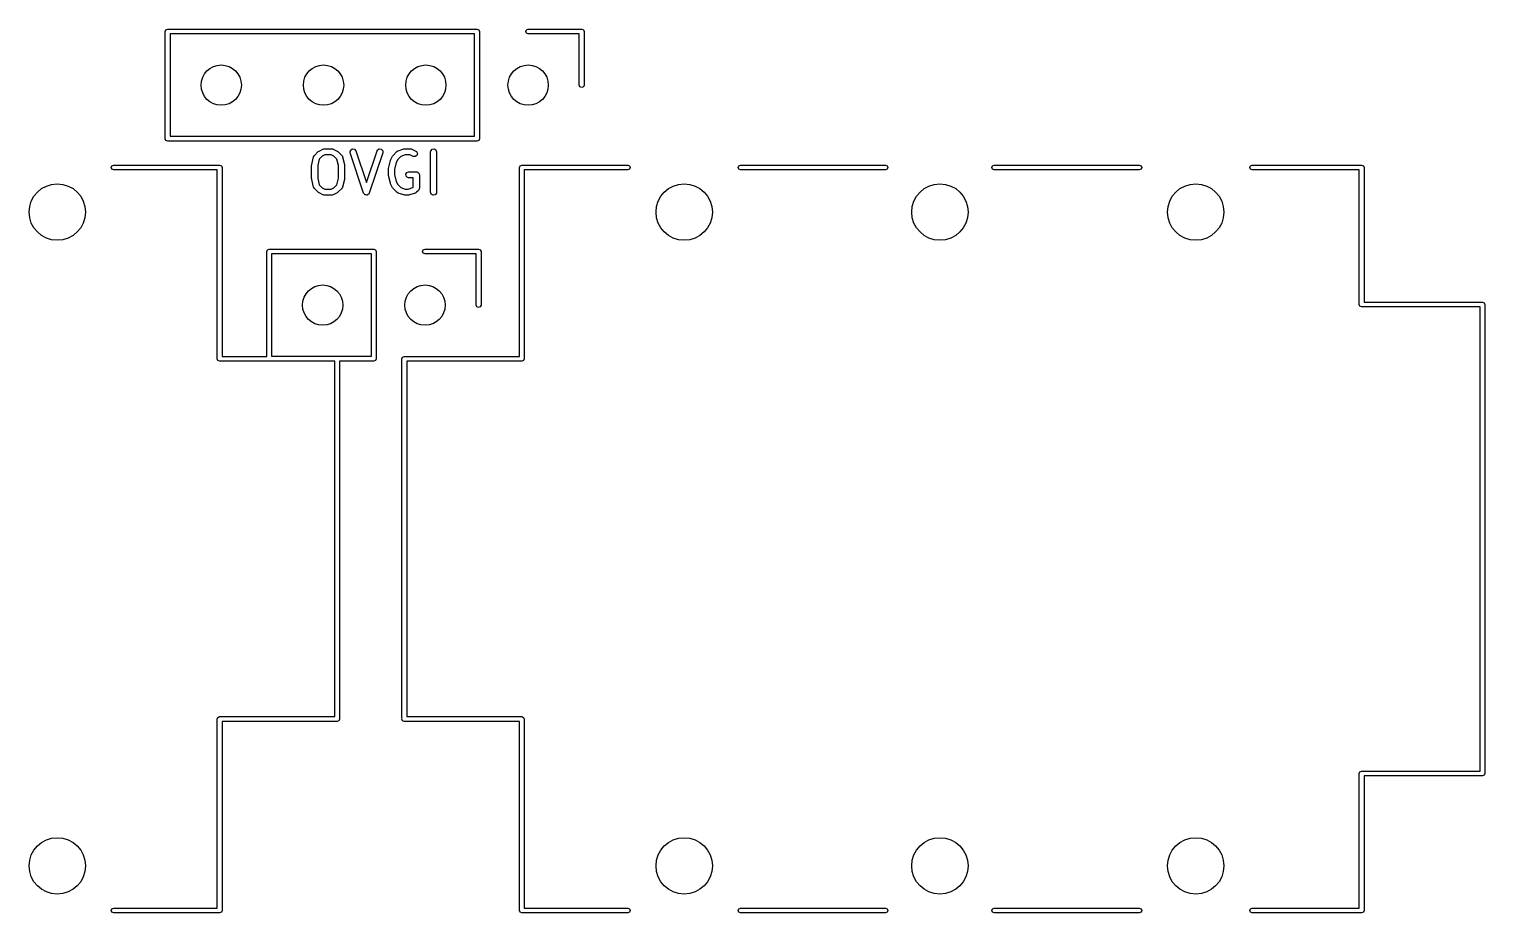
# Model space of a CAD drawing. Extents: x 4.41 to 6.71, y -6.13 to -2.05.
# Drawn here: x 5.288 to 6.711, y -5.193 to -4.329 of the extents above; entities that cross this region are included whole.
import ezdxf

# ---------------------------------------------------------------- set-up
doc = ezdxf.new("R2010")
doc.units = 0
doc.header["$MEASUREMENT"] = 0
doc.layers.add('BLACK', color=7, linetype='CONTINUOUS')

msp = doc.modelspace()

# ---------------------------------------------------------------- linework, layer by layer
at = {"layer": 'BLACK', "linetype": 'CONTINUOUS'}
for p, q in [((5.42087, -4.3315), (5.42156, -4.32983)), ((5.42087, -4.43622), (5.42087, -4.3315)), ((5.42156, -4.32983), (5.42323, -4.32913)), ((5.42323, -4.32913), (5.72559, -4.32913)), ((5.42559, -4.33386), (5.42559, -4.43386)), ((5.72323, -4.33386), (5.42559, -4.33386)), ((5.72323, -4.43386), (5.72323, -4.33386)), ((5.72559, -4.32913), (5.72726, -4.32983)), ((5.72726, -4.32983), (5.72795, -4.3315)), ((5.72795, -4.3315), (5.72795, -4.43622)), ((5.77323, -4.3315), (5.77392, -4.32983)), ((5.77392, -4.33317), (5.77323, -4.3315)), ((5.77392, -4.32983), (5.77559, -4.32913)), ((5.77559, -4.33386), (5.77392, -4.33317)), ((5.77559, -4.32913), (5.82795, -4.32913)), ((5.82559, -4.33386), (5.77559, -4.33386)), ((5.82559, -4.38386), (5.82559, -4.33386)), ((5.82795, -4.32913), (5.82962, -4.32983)), ((5.82962, -4.32983), (5.83031, -4.3315)), ((5.83031, -4.3315), (5.83031, -4.38386)), ((5.82628, -4.38553), (5.82559, -4.38386)), ((5.82795, -4.38622), (5.82628, -4.38553)), ((5.82962, -4.38553), (5.82795, -4.38622)), ((5.83031, -4.38386), (5.82962, -4.38553)), ((5.42156, -4.43789), (5.42087, -4.43622)), ((5.42323, -4.43858), (5.42156, -4.43789)), ((5.72559, -4.43858), (5.42323, -4.43858)), ((5.42559, -4.43386), (5.72323, -4.43386)), ((5.72726, -4.43789), (5.72559, -4.43858)), ((5.72795, -4.43622), (5.72726, -4.43789)), ((5.56406, -4.46142), (5.56594, -4.45392)), ((5.56594, -4.45392), (5.56636, -4.45298)), ((5.56636, -4.45298), (5.56659, -4.45281)), ((5.56659, -4.45281), (5.56672, -4.45254)), ((5.56672, -4.45254), (5.57047, -4.4488)), ((5.57047, -4.4488), (5.57119, -4.44829)), ((5.57119, -4.44829), (5.57123, -4.44824)), ((5.57123, -4.44824), (5.57498, -4.44637)), ((5.5743, -4.45331), (5.57147, -4.45614)), ((5.577, -4.45196), (5.5743, -4.45331)), ((5.57498, -4.44637), (5.57597, -4.44608)), ((5.57597, -4.44608), (5.57614, -4.44612)), ((5.57614, -4.44612), (5.5763, -4.44606)), ((5.5763, -4.44606), (5.5838, -4.44606)), ((5.5831, -4.45196), (5.577, -4.45196)), ((5.5858, -4.45331), (5.5831, -4.45196)), ((5.5838, -4.44606), (5.58481, -4.44623)), ((5.58481, -4.44623), (5.58495, -4.44635)), ((5.58495, -4.44635), (5.58512, -4.44637)), ((5.58512, -4.44637), (5.58887, -4.44824)), ((5.58863, -4.45614), (5.5858, -4.45331)), ((5.58887, -4.44824), (5.58958, -4.44877)), ((5.58958, -4.44877), (5.58964, -4.4488)), ((5.58964, -4.4488), (5.59339, -4.45254)), ((5.59339, -4.45254), (5.59398, -4.45339)), ((5.59398, -4.45339), (5.594, -4.45368)), ((5.594, -4.45368), (5.59417, -4.45392)), ((5.59417, -4.45392), (5.59604, -4.46142)), ((5.60147, -4.44893), (5.60222, -4.44705)), ((5.60162, -4.44994), (5.60147, -4.44893)), ((5.61475, -4.48931), (5.60162, -4.44994)), ((5.60222, -4.44705), (5.60399, -4.44609)), ((5.60399, -4.44609), (5.60597, -4.44649)), ((5.60597, -4.44649), (5.60723, -4.44807)), ((5.60723, -4.44807), (5.61755, -4.47904)), ((5.61755, -4.47904), (5.62787, -4.44807)), ((5.63347, -4.44994), (5.62035, -4.48931)), ((5.62787, -4.44807), (5.62836, -4.44717)), ((5.62836, -4.44717), (5.63008, -4.44612)), ((5.63008, -4.44612), (5.63208, -4.44641)), ((5.63208, -4.44641), (5.63342, -4.44792)), ((5.63342, -4.44792), (5.63347, -4.44994)), ((5.64115, -4.45706), (5.64303, -4.45331)), ((5.64303, -4.45331), (5.64355, -4.4526)), ((5.64355, -4.4526), (5.64358, -4.45254)), ((5.64358, -4.45254), (5.64733, -4.4488)), ((5.64733, -4.4488), (5.64817, -4.44821)), ((5.65101, -4.45346), (5.6481, -4.45638)), ((5.64817, -4.44821), (5.64835, -4.44819)), ((5.64835, -4.44819), (5.64849, -4.44808)), ((5.64849, -4.44808), (5.65411, -4.44621)), ((5.65552, -4.45196), (5.65101, -4.45346)), ((5.65411, -4.44621), (5.65498, -4.44608)), ((5.65498, -4.44608), (5.65504, -4.44606)), ((5.65504, -4.44606), (5.66067, -4.44606)), ((5.65997, -4.45196), (5.65552, -4.45196)), ((5.6631, -4.45352), (5.65997, -4.45196)), ((5.66067, -4.44606), (5.66168, -4.44623)), ((5.66168, -4.44623), (5.66181, -4.44635)), ((5.66181, -4.44635), (5.66199, -4.44637)), ((5.66199, -4.44637), (5.66574, -4.44824)), ((5.6651, -4.45376), (5.6631, -4.45352)), ((5.66679, -4.45264), (5.6651, -4.45376)), ((5.66574, -4.44824), (5.66656, -4.44885)), ((5.66656, -4.44885), (5.66736, -4.45071)), ((5.66736, -4.45071), (5.66679, -4.45264)), ((5.68021, -4.44901), (5.68039, -4.448)), ((5.68021, -4.48838), (5.68021, -4.44901)), ((5.68039, -4.448), (5.68169, -4.44645)), ((5.68169, -4.44645), (5.68368, -4.4461)), ((5.68368, -4.4461), (5.68543, -4.44711)), ((5.68543, -4.44711), (5.68612, -4.44901)), ((5.68612, -4.44901), (5.68612, -4.48838)), ((5.36811, -4.46437), (5.3688, -4.4627)), ((5.3688, -4.46604), (5.36811, -4.46437)), ((5.3688, -4.4627), (5.37047, -4.46201)), ((5.37047, -4.46673), (5.3688, -4.46604)), ((5.37047, -4.46201), (5.47402, -4.46201)), ((5.47165, -4.46673), (5.37047, -4.46673)), ((5.47165, -4.65138), (5.47165, -4.46673)), ((5.47402, -4.46201), (5.47569, -4.4627)), ((5.47569, -4.4627), (5.47638, -4.46437)), ((5.47638, -4.46437), (5.47638, -4.64902)), ((5.56398, -4.46213), (5.56408, -4.46155)), ((5.56398, -4.47526), (5.56398, -4.46213)), ((5.56408, -4.46155), (5.56406, -4.46142)), ((5.57147, -4.45614), (5.56988, -4.4625)), ((5.56988, -4.4625), (5.56988, -4.47489)), ((5.59022, -4.4625), (5.58863, -4.45614)), ((5.59022, -4.47489), (5.59022, -4.4625)), ((5.59604, -4.46142), (5.59608, -4.462)), ((5.59608, -4.462), (5.59613, -4.46213)), ((5.59613, -4.46213), (5.59613, -4.47526)), ((5.63897, -4.46588), (5.63907, -4.4653)), ((5.63897, -4.47151), (5.63897, -4.46588)), ((5.63906, -4.46517), (5.64093, -4.45767)), ((5.63907, -4.4653), (5.63906, -4.46517)), ((5.64093, -4.45767), (5.64114, -4.4572)), ((5.64114, -4.4572), (5.64115, -4.45706)), ((5.64658, -4.45941), (5.64487, -4.46624)), ((5.64487, -4.46624), (5.64487, -4.47114)), ((5.6481, -4.45638), (5.64658, -4.45941)), ((5.76713, -4.46437), (5.76782, -4.4627)), ((5.76713, -4.64902), (5.76713, -4.46437)), ((5.76782, -4.4627), (5.76949, -4.46201)), ((5.76949, -4.46201), (5.87303, -4.46201)), ((5.87303, -4.46673), (5.77185, -4.46673)), ((5.77185, -4.46673), (5.77185, -4.65138)), ((5.87303, -4.46201), (5.8747, -4.4627)), ((5.8747, -4.46604), (5.87303, -4.46673)), ((5.8747, -4.4627), (5.87539, -4.46437)), ((5.87539, -4.46437), (5.8747, -4.46604)), ((5.98091, -4.46437), (5.9816, -4.4627)), ((5.9816, -4.46604), (5.98091, -4.46437)), ((5.9816, -4.4627), (5.98327, -4.46201)), ((5.98327, -4.46673), (5.9816, -4.46604)), ((5.98327, -4.46201), (6.125, -4.46201)), ((6.125, -4.46673), (5.98327, -4.46673)), ((6.125, -4.46201), (6.12667, -4.4627)), ((6.12667, -4.46604), (6.125, -4.46673)), ((6.12667, -4.4627), (6.12736, -4.46437)), ((6.12736, -4.46437), (6.12667, -4.46604)), ((6.22894, -4.46437), (6.22963, -4.4627)), ((6.22963, -4.46604), (6.22894, -4.46437)), ((6.22963, -4.4627), (6.2313, -4.46201)), ((6.2313, -4.46673), (6.22963, -4.46604)), ((6.2313, -4.46201), (6.37303, -4.46201)), ((6.37303, -4.46673), (6.2313, -4.46673)), ((6.37303, -4.46201), (6.3747, -4.4627)), ((6.3747, -4.46604), (6.37303, -4.46673)), ((6.3747, -4.4627), (6.37539, -4.46437)), ((6.37539, -4.46437), (6.3747, -4.46604)), ((6.48091, -4.46437), (6.4816, -4.4627)), ((6.4816, -4.46604), (6.48091, -4.46437)), ((6.4816, -4.4627), (6.48327, -4.46201)), ((6.48327, -4.46673), (6.4816, -4.46604)), ((6.48327, -4.46201), (6.59035, -4.46201)), ((6.58799, -4.46673), (6.48327, -4.46673)), ((6.58799, -4.59823), (6.58799, -4.46673)), ((6.59035, -4.46201), (6.59202, -4.4627)), ((6.59202, -4.4627), (6.59272, -4.46437)), ((6.59272, -4.46437), (6.59272, -4.59587)), ((5.56402, -4.47538), (5.56398, -4.47526)), ((5.56406, -4.47597), (5.56402, -4.47538)), ((5.56594, -4.48347), (5.56406, -4.47597)), ((5.56988, -4.47489), (5.57147, -4.48124)), ((5.57147, -4.48124), (5.5743, -4.48408)), ((5.5858, -4.48408), (5.58863, -4.48124)), ((5.58863, -4.48124), (5.59022, -4.47489)), ((5.59604, -4.47597), (5.59417, -4.48347)), ((5.59613, -4.47526), (5.59603, -4.47584)), ((5.59603, -4.47584), (5.59604, -4.47597)), ((5.63901, -4.47163), (5.63897, -4.47151)), ((5.63906, -4.47222), (5.63901, -4.47163)), ((5.64093, -4.47972), (5.63906, -4.47222)), ((5.64101, -4.47984), (5.64093, -4.47972)), ((5.64115, -4.48033), (5.64101, -4.47984)), ((5.64303, -4.48407), (5.64115, -4.48033)), ((5.64487, -4.47114), (5.64658, -4.47797)), ((5.64658, -4.47797), (5.6481, -4.48101)), ((5.6481, -4.48101), (5.65101, -4.48392)), ((5.65588, -4.47099), (5.65689, -4.46924)), ((5.65624, -4.47298), (5.65588, -4.47099)), ((5.65778, -4.47428), (5.65624, -4.47298)), ((5.65689, -4.46924), (5.65879, -4.46855)), ((5.65879, -4.47446), (5.65778, -4.47428)), ((5.65879, -4.46855), (5.66629, -4.46855)), ((5.66334, -4.47446), (5.65879, -4.47446)), ((5.66334, -4.48341), (5.66334, -4.47446)), ((5.66629, -4.46855), (5.66668, -4.46862)), ((5.66668, -4.46862), (5.6668, -4.4686)), ((5.6668, -4.4686), (5.66692, -4.46866)), ((5.66692, -4.46866), (5.6673, -4.46873)), ((5.6673, -4.46873), (5.66789, -4.46922)), ((5.66789, -4.46922), (5.66855, -4.46961)), ((5.66855, -4.46961), (5.66864, -4.46986)), ((5.66864, -4.46986), (5.66885, -4.47003)), ((5.66885, -4.47003), (5.66898, -4.47078)), ((5.66898, -4.47078), (5.66924, -4.47151)), ((5.66924, -4.47151), (5.66924, -4.48463)), ((5.5661, -4.48371), (5.56594, -4.48347)), ((5.56613, -4.484), (5.5661, -4.48371)), ((5.56672, -4.48484), (5.56613, -4.484)), ((5.57047, -4.48859), (5.56672, -4.48484)), ((5.57052, -4.48862), (5.57047, -4.48859)), ((5.57123, -4.48914), (5.57052, -4.48862)), ((5.57498, -4.49102), (5.57123, -4.48914)), ((5.5743, -4.48408), (5.577, -4.48543)), ((5.57516, -4.49104), (5.57498, -4.49102)), ((5.57529, -4.49115), (5.57516, -4.49104)), ((5.5763, -4.49133), (5.57529, -4.49115)), ((5.5838, -4.49133), (5.5763, -4.49133)), ((5.577, -4.48543), (5.5831, -4.48543)), ((5.5831, -4.48543), (5.5858, -4.48408)), ((5.58397, -4.49127), (5.5838, -4.49133)), ((5.58414, -4.49131), (5.58397, -4.49127)), ((5.58512, -4.49102), (5.58414, -4.49131)), ((5.58887, -4.48914), (5.58512, -4.49102)), ((5.58892, -4.4891), (5.58887, -4.48914)), ((5.58964, -4.48859), (5.58892, -4.4891)), ((5.59339, -4.48484), (5.58964, -4.48859)), ((5.59351, -4.48458), (5.59339, -4.48484)), ((5.59375, -4.48441), (5.59351, -4.48458)), ((5.59417, -4.48347), (5.59375, -4.48441)), ((5.6148, -4.48938), (5.61475, -4.48931)), ((5.6148, -4.48946), (5.6148, -4.48938)), ((5.61542, -4.49016), (5.6148, -4.48946)), ((5.616, -4.49089), (5.61542, -4.49016)), ((5.61609, -4.49091), (5.616, -4.49089)), ((5.61614, -4.49098), (5.61609, -4.49091)), ((5.61707, -4.49111), (5.61614, -4.49098)), ((5.61798, -4.4913), (5.61707, -4.49111)), ((5.61806, -4.49126), (5.61798, -4.4913)), ((5.61814, -4.49127), (5.61806, -4.49126)), ((5.61894, -4.49078), (5.61814, -4.49127)), ((5.61976, -4.49034), (5.61894, -4.49078)), ((5.61979, -4.49026), (5.61976, -4.49034)), ((5.61986, -4.49021), (5.61979, -4.49026)), ((5.62035, -4.48931), (5.61986, -4.49021)), ((5.64307, -4.48412), (5.64303, -4.48407)), ((5.64358, -4.48484), (5.64307, -4.48412)), ((5.64733, -4.48859), (5.64358, -4.48484)), ((5.64749, -4.48867), (5.64733, -4.48859)), ((5.64758, -4.48882), (5.64749, -4.48867)), ((5.64849, -4.48931), (5.64758, -4.48882)), ((5.65411, -4.49118), (5.64849, -4.48931)), ((5.65101, -4.48392), (5.65552, -4.48543)), ((5.65417, -4.49118), (5.65411, -4.49118)), ((5.65504, -4.49133), (5.65417, -4.49118)), ((5.65879, -4.49133), (5.65504, -4.49133)), ((5.65552, -4.48543), (5.65831, -4.48543)), ((5.65831, -4.48543), (5.66282, -4.48392)), ((5.65885, -4.49131), (5.65879, -4.49133)), ((5.65973, -4.49118), (5.65885, -4.49131)), ((5.66535, -4.48931), (5.65973, -4.49118)), ((5.66282, -4.48392), (5.66334, -4.48341)), ((5.66549, -4.4892), (5.66535, -4.48931)), ((5.66566, -4.48918), (5.66549, -4.4892)), ((5.6665, -4.48859), (5.66566, -4.48918)), ((5.66838, -4.48672), (5.6665, -4.48859)), ((5.66865, -4.48613), (5.66838, -4.48672)), ((5.66907, -4.48564), (5.66865, -4.48613)), ((5.66918, -4.485), (5.66907, -4.48564)), ((5.66923, -4.48489), (5.66918, -4.485)), ((5.66924, -4.48463), (5.66921, -4.48481)), ((5.66921, -4.48481), (5.66923, -4.48489)), ((5.6809, -4.49028), (5.68021, -4.48838)), ((5.68265, -4.49129), (5.6809, -4.49028)), ((5.68464, -4.49094), (5.68265, -4.49129)), ((5.68594, -4.48939), (5.68464, -4.49094)), ((5.68612, -4.48838), (5.68594, -4.48939)), ((5.52008, -4.54646), (5.52077, -4.54479)), ((5.52008, -4.64902), (5.52008, -4.54646)), ((5.52077, -4.54479), (5.52244, -4.54409)), ((5.52244, -4.54409), (5.6248, -4.54409)), ((5.5248, -4.54882), (5.5248, -4.64882)), ((5.62244, -4.54882), (5.5248, -4.54882)), ((5.62244, -4.64882), (5.62244, -4.54882)), ((5.6248, -4.54409), (5.62647, -4.54479)), ((5.62647, -4.54479), (5.62717, -4.54646)), ((5.62717, -4.54646), (5.62717, -4.65118)), ((5.67244, -4.54646), (5.67313, -4.54479)), ((5.67313, -4.54813), (5.67244, -4.54646)), ((5.67313, -4.54479), (5.6748, -4.54409)), ((5.6748, -4.54882), (5.67313, -4.54813)), ((5.6748, -4.54409), (5.72717, -4.54409)), ((5.7248, -4.54882), (5.6748, -4.54882)), ((5.7248, -4.59882), (5.7248, -4.54882)), ((5.72717, -4.54409), (5.72884, -4.54479)), ((5.72884, -4.54479), (5.72953, -4.54646)), ((5.72953, -4.54646), (5.72953, -4.59882)), ((6.59272, -4.59587), (6.70846, -4.59587)), ((6.70846, -4.59587), (6.71013, -4.59656)), ((5.7255, -4.60049), (5.7248, -4.59882)), ((5.72717, -4.60118), (5.7255, -4.60049)), ((5.72884, -4.60049), (5.72717, -4.60118)), ((5.72953, -4.59882), (5.72884, -4.60049)), ((6.58868, -4.5999), (6.58799, -4.59823)), ((6.58799, -4.59823), (6.58799, -4.59823)), ((6.59035, -4.60059), (6.58868, -4.5999)), ((6.7061, -4.60059), (6.59035, -4.60059)), ((6.7061, -5.05413), (6.7061, -4.60059)), ((6.71013, -4.59656), (6.71083, -4.59823)), ((6.71083, -4.59823), (6.71083, -5.0565)), ((5.47235, -4.65305), (5.47165, -4.65138)), ((5.47402, -4.65374), (5.47235, -4.65305)), ((5.47638, -4.64902), (5.52008, -4.64902)), ((5.5248, -4.64882), (5.62244, -4.64882)), ((5.62647, -4.65285), (5.6248, -4.65354)), ((5.62717, -4.65118), (5.62647, -4.65285)), ((5.65217, -4.65138), (5.65286, -4.64971)), ((5.65217, -5.00177), (5.65217, -4.65138)), ((5.65286, -4.64971), (5.65453, -4.64902)), ((5.65453, -4.64902), (5.76713, -4.64902)), ((5.77116, -4.65305), (5.76949, -4.65374)), ((5.77185, -4.65138), (5.77116, -4.65305)), ((5.58661, -4.65374), (5.47402, -4.65374)), ((5.58661, -5.00098), (5.58661, -4.65374)), ((5.6248, -4.65354), (5.59134, -4.65354)), ((5.59134, -4.65354), (5.59134, -5.00335)), ((5.76949, -4.65374), (5.65689, -4.65374)), ((5.65689, -4.65374), (5.65689, -5.00098)), ((5.47165, -5.00335), (5.47235, -5.00168)), ((5.47165, -5.18799), (5.47165, -5.00335)), ((5.47235, -5.00168), (5.47402, -5.00098)), ((5.47402, -5.00098), (5.58661, -5.00098)), ((5.58898, -5.00571), (5.47638, -5.00571)), ((5.47638, -5.00571), (5.47638, -5.19035)), ((5.59065, -5.00502), (5.58898, -5.00571)), ((5.59134, -5.00335), (5.59065, -5.00502)), ((5.65249, -5.00256), (5.65217, -5.00177)), ((5.65217, -5.00335), (5.65249, -5.00256)), ((5.65286, -5.00502), (5.65217, -5.00335)), ((5.65453, -5.00571), (5.65286, -5.00502)), ((5.76713, -5.00571), (5.65453, -5.00571)), ((5.65689, -5.00098), (5.76949, -5.00098)), ((5.76713, -5.19035), (5.76713, -5.00571)), ((5.76949, -5.00098), (5.77116, -5.00168)), ((5.77116, -5.00168), (5.77185, -5.00335)), ((5.77185, -5.00335), (5.77185, -5.18799)), ((6.58799, -5.0565), (6.58868, -5.05483)), ((6.58799, -5.18799), (6.58799, -5.0565)), ((6.58868, -5.05483), (6.59035, -5.05413)), ((6.59035, -5.05413), (6.7061, -5.05413)), ((6.70846, -5.05886), (6.59272, -5.05886)), ((6.59272, -5.05886), (6.59272, -5.19035)), ((6.71013, -5.05817), (6.70846, -5.05886)), ((6.71083, -5.0565), (6.71013, -5.05817)), ((5.36811, -5.19035), (5.3688, -5.18868)), ((5.3688, -5.19202), (5.36811, -5.19035)), ((5.3688, -5.18868), (5.37047, -5.18799)), ((5.37047, -5.19272), (5.3688, -5.19202)), ((5.37047, -5.18799), (5.47165, -5.18799)), ((5.47402, -5.19272), (5.37047, -5.19272)), ((5.47569, -5.19202), (5.47402, -5.19272)), ((5.47638, -5.19035), (5.47569, -5.19202)), ((5.76782, -5.19202), (5.76713, -5.19035)), ((5.76949, -5.19272), (5.76782, -5.19202)), ((5.87303, -5.19272), (5.76949, -5.19272)), ((5.77185, -5.18799), (5.87303, -5.18799)), ((5.87303, -5.18799), (5.8747, -5.18868)), ((5.8747, -5.19202), (5.87303, -5.19272)), ((5.8747, -5.18868), (5.87539, -5.19035)), ((5.87539, -5.19035), (5.8747, -5.19202)), ((5.98091, -5.19035), (5.9816, -5.18868)), ((5.9816, -5.19202), (5.98091, -5.19035)), ((5.9816, -5.18868), (5.98327, -5.18799)), ((5.98327, -5.19272), (5.9816, -5.19202)), ((5.98327, -5.18799), (6.125, -5.18799)), ((6.125, -5.19272), (5.98327, -5.19272)), ((6.125, -5.18799), (6.12667, -5.18868)), ((6.12667, -5.19202), (6.125, -5.19272)), ((6.12667, -5.18868), (6.12736, -5.19035)), ((6.12736, -5.19035), (6.12667, -5.19202)), ((6.22894, -5.19035), (6.22963, -5.18868)), ((6.22963, -5.19202), (6.22894, -5.19035)), ((6.22963, -5.18868), (6.2313, -5.18799)), ((6.2313, -5.19272), (6.22963, -5.19202)), ((6.2313, -5.18799), (6.37303, -5.18799)), ((6.37303, -5.19272), (6.2313, -5.19272)), ((6.37303, -5.18799), (6.3747, -5.18868)), ((6.3747, -5.19202), (6.37303, -5.19272)), ((6.3747, -5.18868), (6.37539, -5.19035)), ((6.37539, -5.19035), (6.3747, -5.19202)), ((6.48091, -5.19035), (6.4816, -5.18868)), ((6.4816, -5.19202), (6.48091, -5.19035)), ((6.4816, -5.18868), (6.48327, -5.18799)), ((6.48327, -5.19272), (6.4816, -5.19202)), ((6.48327, -5.18799), (6.58799, -5.18799)), ((6.59035, -5.19272), (6.48327, -5.19272)), ((6.59202, -5.19202), (6.59035, -5.19272)), ((6.59272, -5.19035), (6.59202, -5.19202))]:
    msp.add_line(p, q, dxfattribs=at)
at = {"layer": 'BLACK'}
for centre, radius in [((5.47559, -4.38386), 0.01969), ((5.57559, -4.38386), 0.01969), ((5.67559, -4.38386), 0.01969), ((5.77559, -4.38386), 0.01969), ((5.31535, -4.50787), 0.02756), ((5.92815, -4.50787), 0.02756), ((6.17815, -4.50787), 0.02756), ((6.42815, -4.50787), 0.02756), ((5.5748, -4.59882), 0.01969), ((5.6748, -4.59882), 0.01969), ((5.31535, -5.14685), 0.02756), ((5.92815, -5.14685), 0.02756), ((6.17815, -5.14685), 0.02756), ((6.42815, -5.14685), 0.02756)]:
    msp.add_circle(centre, radius, dxfattribs=at)

doc.saveas('drawing.dxf')
